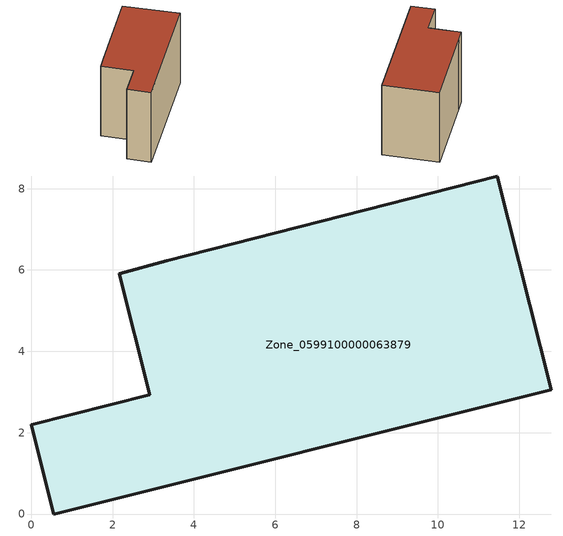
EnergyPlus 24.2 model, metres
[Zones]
Zone_0599100000063879
 floor ground (C_G): 2.91,2.93 2.16,5.9 3.33,6.23 11.46,8.31 12.79,3.06 0.55,0 0,2.2 z0
 wall outside (C_F): 2.16,5.9 2.91,2.93 0,2.2 0.55,0 12.79,3.06 11.46,8.31 3.33,6.23 2.16,5.9 z0:7.77
 roof outside (C_R): 12.79,3.06 11.46,8.31 3.33,6.23 2.16,5.9 2.91,2.93 0,2.2 0.55,0 z7.77
[BUILDING]
Pand.0599100000063879: North Axis=0; Terrain=City; Loads Convergence Tolerance Value=0.04; Temperature Convergence Tolerance Value=0.4; Solar Distribution=FullExterior; Maximum Number of Warmup Days=25; Minimum Number of Warmup Days=1
[Site:Location]
Rotterdam.The.Hague.AP_ZH_NLD Design_Conditions: Latitude=51.96; Longitude=4.45; Time Zone=1; Elevation=-4.5
[SITE:GROUNDTEMPERATURE:BUILDINGSURFACE]
18, 18, 18, 18, 18, 18, 18, 18, 18, 18, 18, 18
[MATERIAL] Thermal Absorptance=0.9; Solar Absorptance=0.7; Visible Absorptance=0.7
Name | Roughness | Thickness | Conductivity | Density | Specific Heat
G.TI.1975-1991 | MediumSmooth | 0.15 | 0.288461 | 540 | 1210
F.TI.1975-1991 | Rough | 0.3 | 0.230769 | 1920 | 840
R.TI.1975-1991 | MediumRough | 0.2 | 0.153846 | 1500 | 1000
[CONSTRUCTION]
C_G: G.TI.1975-1991
C_F: F.TI.1975-1991
C_R: R.TI.1975-1991
[ZONE]
Zone_0599100000063879: Type=1; Multiplier=1; Ceiling Height=Autocalculate; Volume=Autocalculate; Floor Area=autocalculate; Part of Total Floor Area=Yes
[ZONEINFILTRATION:DESIGNFLOWRATE]
Infil_Zone_0599100000063879: Zone or ZoneList or Space or SpaceList=Zone_0599100000063879; Schedule=AlwaysOn; Design Flow Rate Calculation Method=Flow/Area; Flow Rate per Floor Area=0.003; Constant Term Coefficient=1; Temperature Term Coefficient=0; Velocity Term Coefficient=0; Velocity Squared Term Coefficient=0
[HVACTEMPLATE:ZONE:IDEALLOADSAIRSYSTEM]
Zone_0599100000063879: Maximum Heating Supply Air Temperature=50; Minimum Cooling Supply Air Temperature=13; Maximum Heating Supply Air Humidity Ratio=0.0156; Minimum Cooling Supply Air Humidity Ratio=0.0077; Heating Limit=NoLimit; Cooling Limit=NoLimit; Dehumidification Control Type=ConstantSensibleHeatRatio; Cooling Sensible Heat Ratio=0.7; Dehumidification Setpoint=60; Humidification Control Type=None; Humidification Setpoint=30; Outdoor Air Method=None; Outdoor Air Flow Rate per Person=0.00944; Outdoor Air Flow Rate per Zone Floor Area=0; Outdoor Air Flow Rate per Zone=0; Demand Controlled Ventilation Type=None; Outdoor Air Economizer Type=NoEconomizer; Heat Recovery Type=None; Sensible Heat Recovery Effectiveness=0.7; Latent Heat Recovery Effectiveness=0.65
[ZONECONTROL:THERMOSTAT]
ThermostatControl_Zone_0599100000063879: Zone or ZoneList=Zone_0599100000063879; Control Type Schedule=DualSetpointControlType; Control 1=Thermostat_Zone_0599100000063879; Temperature Difference Between Cutout And Setpoint=0
[THERMOSTATSETPOINT:DUALSETPOINT]
Thermostat_Zone_0599100000063879: Heating Setpoint Temperature Schedule=HeatingSetpoint_Zone_0599100000063879; Cooling Setpoint Temperature Schedule=CoolingSetpoint_Zone_0599100000063879
[SCHEDULE:COMPACT]
HeatingSetpoint_Zone_0599100000063879: Through: 12/31, For: AllDays, Until: 24:00, 21
CoolingSetpoint_Zone_0599100000063879: Through: 12/31, For: AllDays, Until: 24:00, 24
DualSetpointControlType: Through: 12/31, For: AllDays, Until: 24:00, 4
AlwaysOn: Through: 12/31, For: AllDays, Until: 24:00, 1
